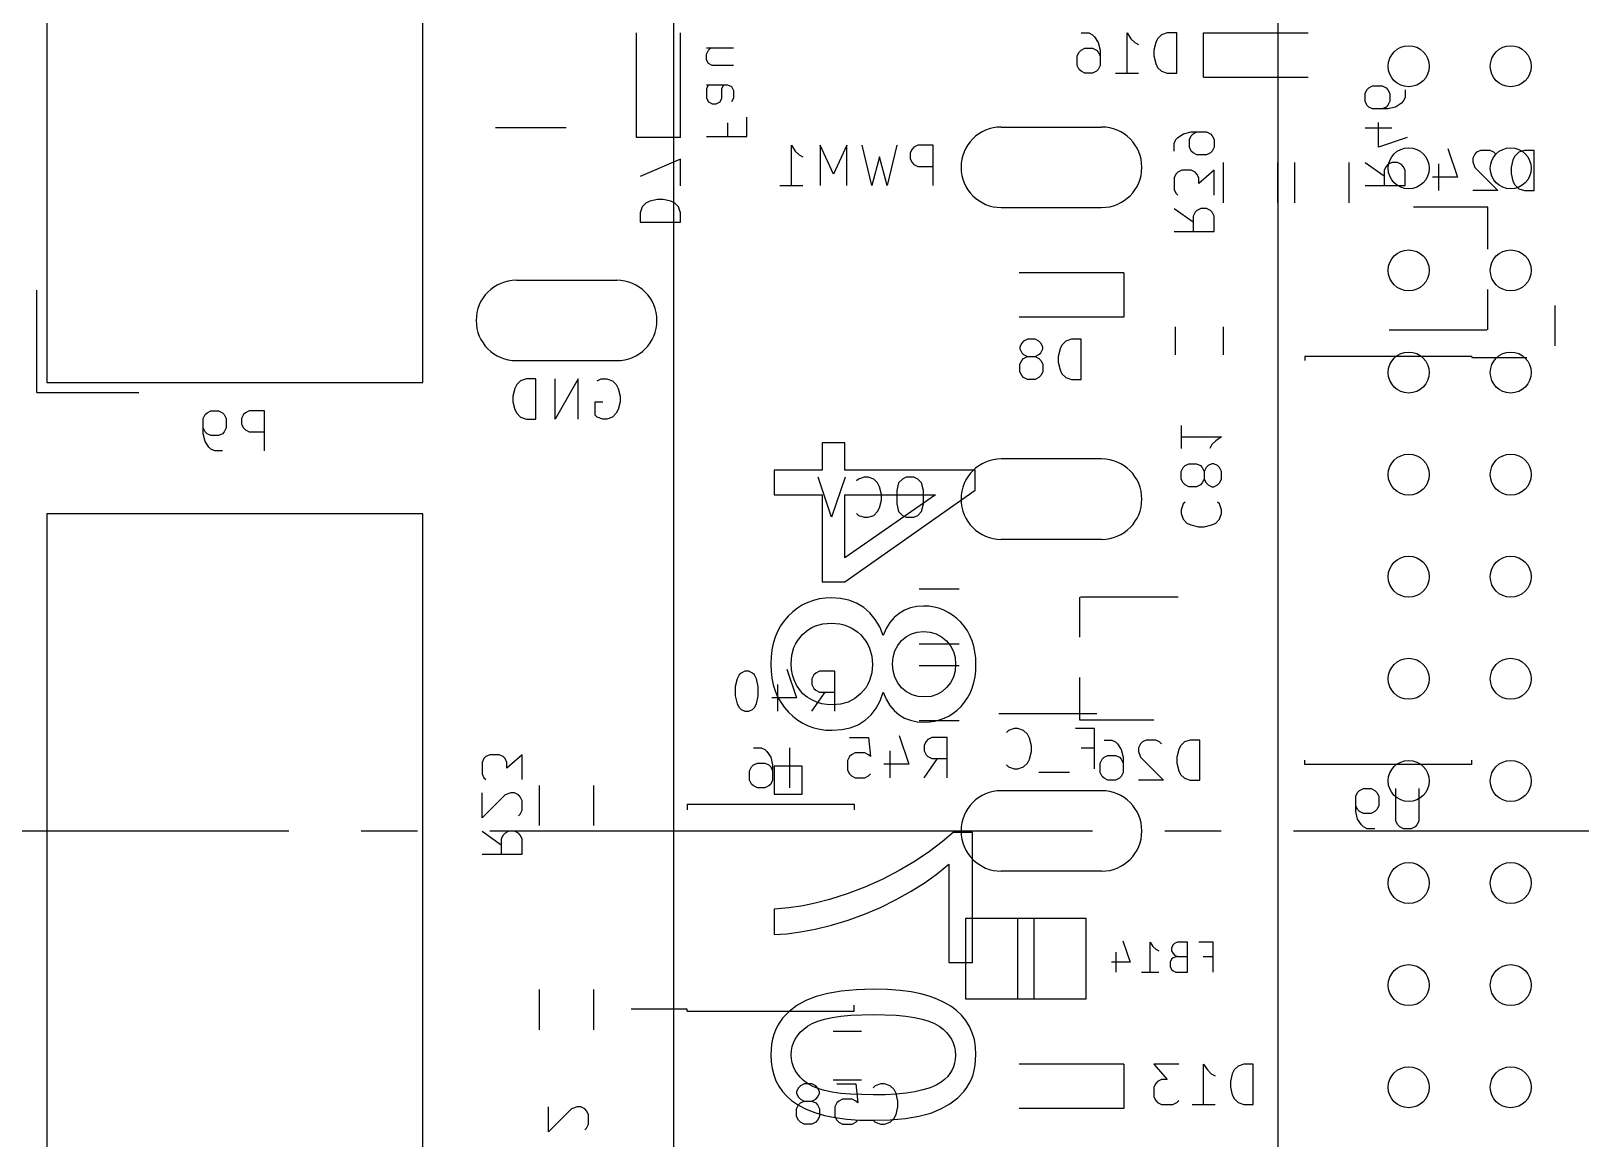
# Model space of a CAD drawing. Extents: x -21 to 324, y -93 to 158.
# Drawn here: x 104.58 to 143.15, y -7.56 to 20 of the extents above; entities that cross this region are included whole.
import ezdxf

# ---------------------------------------------------------------- set-up
doc = ezdxf.new("R2010")
doc.units = 0
doc.header["$LTSCALE"] = 10
doc.linetypes.add('TSCENTER', pattern=[2, 1.5, -0.18, 0.14, -0.18])
doc.layers.add('BLACK', color=7, linetype='CONTINUOUS')
doc.layers.add('Layer_1', color=7, linetype='CONTINUOUS')

msp = doc.modelspace()

# ---------------------------------------------------------------- linework, layer by layer
at = {"layer": 'BLACK', "color": 7, "linetype": 'CONTINUOUS'}
for p, q in [((120.577, -54.511), (120.577, 53.33)), ((135.615, -52.51), (135.615, 53.33)), ((104.98, 39.74), (104.98, 11.26)), ((114.33, 11.26), (114.33, 39.74)), ((119.646, 17.355), (119.646, 19.955)), ((120.746, 17.355), (120.746, 19.955)), ((130.713, 19.952), (130.904, 19.952)), ((130.904, 19.952), (130.999, 19.904)), ((130.999, 19.904), (131.047, 19.856)), ((131.047, 19.856), (131.142, 19.714)), ((131.142, 19.714), (131.189, 19.523)), ((131.856, 18.952), (131.856, 19.952)), ((131.856, 19.952), (131.951, 19.809)), ((131.951, 19.809), (132.047, 19.714)), ((132.047, 19.714), (132.142, 19.666)), ((132.57, 19.714), (132.523, 19.523)), ((132.618, 19.809), (132.57, 19.714)), ((132.713, 19.904), (132.618, 19.809)), ((132.856, 19.952), (132.713, 19.904)), ((133.094, 19.952), (132.856, 19.952)), ((133.094, 18.952), (133.094, 19.952)), ((133.763, 19.954), (136.363, 19.954)), ((133.763, 18.854), (133.763, 19.954)), ((122.061, 19.571), (121.395, 19.571)), ((121.395, 19.428), (121.442, 19.523)), ((121.395, 19.285), (121.395, 19.428)), ((121.442, 19.19), (121.395, 19.285)), ((121.442, 19.523), (121.49, 19.571)), ((130.618, 19.38), (130.666, 19.475)), ((130.618, 19.142), (130.618, 19.38)), ((130.666, 19.475), (130.713, 19.523)), ((130.713, 19.523), (130.809, 19.571)), ((130.809, 19.571), (130.999, 19.571)), ((130.999, 19.571), (131.094, 19.523)), ((131.094, 19.523), (131.142, 19.475)), ((131.142, 19.475), (131.189, 19.38)), ((131.189, 19.523), (131.189, 19.142)), ((132.523, 19.523), (132.523, 19.38)), ((132.523, 19.38), (132.57, 19.19)), ((121.537, 19.142), (121.442, 19.19)), ((122.061, 19.142), (121.537, 19.142)), ((130.666, 19.047), (130.618, 19.142)), ((130.713, 18.999), (130.666, 19.047)), ((130.809, 18.952), (130.713, 18.999)), ((130.999, 18.952), (130.809, 18.952)), ((131.094, 18.999), (130.999, 18.952)), ((131.142, 19.047), (131.094, 18.999)), ((131.189, 19.142), (131.142, 19.047)), ((131.57, 18.952), (132.142, 18.952)), ((132.57, 19.19), (132.618, 19.095)), ((132.618, 19.095), (132.713, 18.999)), ((132.713, 18.999), (132.856, 18.952)), ((132.856, 18.952), (133.094, 18.952)), ((121.395, 18.666), (121.918, 18.666)), ((121.442, 18.666), (121.395, 18.571)), ((121.395, 18.571), (121.395, 18.333)), ((121.776, 18.571), (121.823, 18.666)), ((121.776, 18.333), (121.776, 18.571)), ((121.918, 18.666), (122.014, 18.618)), ((122.014, 18.618), (122.061, 18.523)), ((122.061, 18.523), (122.061, 18.333)), ((133.763, 18.854), (136.363, 18.854)), ((137.778, 18.443), (137.825, 18.539)), ((137.825, 18.539), (137.873, 18.586)), ((137.873, 18.586), (137.968, 18.634)), ((137.968, 18.634), (138.206, 18.634)), ((138.206, 18.634), (138.301, 18.586)), ((138.301, 18.586), (138.349, 18.539)), ((138.349, 18.539), (138.397, 18.443)), ((138.778, 18.539), (138.778, 18.348)), ((121.395, 18.333), (121.442, 18.237)), ((121.442, 18.237), (121.537, 18.19)), ((121.537, 18.19), (121.633, 18.19)), ((121.633, 18.19), (121.728, 18.237)), ((121.728, 18.237), (121.776, 18.333)), ((122.061, 18.333), (122.014, 18.237)), ((137.778, 18.253), (137.778, 18.443)), ((137.825, 18.158), (137.778, 18.253)), ((137.873, 18.11), (137.825, 18.158)), ((138.349, 18.158), (138.301, 18.11)), ((138.397, 18.253), (138.349, 18.158)), ((138.397, 18.443), (138.397, 18.253)), ((138.682, 18.205), (138.539, 18.11)), ((138.73, 18.253), (138.682, 18.205)), ((138.778, 18.348), (138.73, 18.253)), ((122.395, 17.38), (122.395, 17.856)), ((137.968, 18.063), (137.873, 18.11)), ((138.349, 18.063), (137.968, 18.063)), ((138.301, 18.11), (138.206, 18.063)), ((138.539, 18.11), (138.349, 18.063)), ((117.901, 17.59), (116.141, 17.59)), ((121.395, 17.38), (122.395, 17.38)), ((121.918, 17.714), (121.918, 17.38)), ((128.725, 17.61), (131.225, 17.61)), ((133.121, 17.348), (133.264, 17.443)), ((133.264, 17.443), (133.454, 17.491)), ((133.407, 17.3), (133.454, 17.396)), ((133.454, 17.491), (133.835, 17.491)), ((133.454, 17.396), (133.502, 17.443)), ((133.502, 17.443), (133.597, 17.491)), ((133.835, 17.491), (133.93, 17.443)), ((133.93, 17.443), (133.978, 17.396)), ((133.978, 17.396), (134.026, 17.3)), ((138.444, 17.586), (137.778, 17.586)), ((138.111, 17.11), (138.111, 17.729)), ((120.746, 17.355), (119.646, 17.355)), ((123.506, 16.158), (123.506, 17.158)), ((123.506, 17.158), (123.601, 17.015)), ((123.601, 17.015), (123.697, 16.92)), ((124.554, 16.443), (124.22, 17.158)), ((124.22, 17.158), (124.22, 16.158)), ((124.887, 17.158), (124.554, 16.443)), ((124.887, 16.158), (124.887, 17.158)), ((125.506, 16.158), (125.268, 17.158)), ((126.125, 17.158), (125.887, 16.158)), ((126.506, 17.062), (126.458, 16.967)), ((126.554, 17.11), (126.506, 17.062)), ((126.649, 17.158), (126.554, 17.11)), ((127.03, 17.158), (126.649, 17.158)), ((127.03, 16.158), (127.03, 17.158)), ((133.026, 17.205), (133.073, 17.3)), ((133.026, 17.015), (133.026, 17.205)), ((133.073, 17.3), (133.121, 17.348)), ((133.407, 17.11), (133.407, 17.3)), ((133.454, 17.015), (133.407, 17.11)), ((133.502, 16.967), (133.454, 17.015)), ((133.978, 17.015), (133.93, 16.967)), ((134.026, 17.11), (133.978, 17.015)), ((134.026, 17.3), (134.026, 17.11)), ((138.825, 17.348), (138.111, 17.11)), ((139.841, 17.078), (140.079, 16.364)), ((140.556, 16.983), (140.508, 16.935)), ((140.651, 17.031), (140.556, 16.983)), ((140.889, 17.031), (140.651, 17.031)), ((140.984, 16.983), (140.889, 17.031)), ((141.032, 16.935), (140.984, 16.983)), ((141.603, 16.983), (141.508, 16.888)), ((141.746, 17.031), (141.603, 16.983)), ((141.984, 17.031), (141.746, 17.031)), ((141.984, 16.031), (141.984, 17.031)), ((120.744, 16.813), (119.744, 16.385)), ((120.744, 16.147), (120.744, 16.813)), ((123.697, 16.92), (123.792, 16.872)), ((125.697, 16.872), (125.506, 16.158)), ((125.887, 16.158), (125.697, 16.872)), ((126.458, 16.967), (126.458, 16.824)), ((126.458, 16.824), (126.506, 16.729)), ((126.506, 16.729), (126.554, 16.681)), ((126.554, 16.681), (126.649, 16.634)), ((126.649, 16.634), (127.03, 16.634)), ((133.597, 16.92), (133.502, 16.967)), ((133.835, 16.92), (133.597, 16.92)), ((133.93, 16.967), (133.835, 16.92)), ((134.248, 16.729), (134.248, 15.729)), ((135.608, 15.729), (135.608, 16.729)), ((136.026, 16.729), (136.026, 15.729)), ((137.386, 15.729), (137.386, 16.729)), ((137.778, 16.729), (138.254, 16.396)), ((138.301, 16.634), (138.254, 16.539)), ((138.349, 16.682), (138.301, 16.634)), ((138.444, 16.729), (138.349, 16.682)), ((138.587, 16.729), (138.444, 16.729)), ((138.682, 16.682), (138.587, 16.729)), ((138.73, 16.634), (138.682, 16.682)), ((138.778, 16.539), (138.73, 16.634)), ((139.603, 16.697), (139.603, 16.031)), ((140.508, 16.935), (140.46, 16.84)), ((140.46, 16.84), (140.46, 16.745)), ((140.46, 16.745), (140.508, 16.602)), ((140.508, 16.602), (141.079, 16.031)), ((141.46, 16.793), (141.413, 16.602)), ((141.413, 16.602), (141.413, 16.459)), ((141.508, 16.888), (141.46, 16.793)), ((133.073, 16.443), (133.026, 16.348)), ((133.026, 16.348), (133.026, 16.062)), ((133.121, 16.491), (133.073, 16.443)), ((133.216, 16.539), (133.121, 16.491)), ((133.454, 16.539), (133.216, 16.539)), ((133.549, 16.491), (133.454, 16.539)), ((133.597, 16.443), (133.549, 16.491)), ((133.645, 16.348), (133.597, 16.443)), ((134.026, 16.539), (133.645, 16.205)), ((133.645, 16.205), (133.645, 16.348)), ((134.026, 15.92), (134.026, 16.539)), ((138.254, 16.539), (138.254, 16.158)), ((138.778, 16.158), (138.778, 16.539)), ((140.079, 16.364), (139.46, 16.364)), ((141.413, 16.459), (141.46, 16.269)), ((141.46, 16.269), (141.508, 16.174)), ((123.22, 16.158), (123.792, 16.158)), ((133.026, 16.062), (133.073, 15.967)), ((133.073, 15.967), (133.121, 15.92)), ((137.778, 16.158), (138.778, 16.158)), ((141.079, 16.031), (140.46, 16.031)), ((141.508, 16.174), (141.603, 16.078)), ((141.603, 16.078), (141.746, 16.031)), ((141.746, 16.031), (141.984, 16.031)), ((119.791, 15.623), (119.744, 15.48)), ((119.744, 15.48), (119.744, 15.242)), ((119.886, 15.718), (119.791, 15.623)), ((119.982, 15.766), (119.886, 15.718)), ((120.172, 15.813), (119.982, 15.766)), ((120.315, 15.813), (120.172, 15.813)), ((120.505, 15.766), (120.315, 15.813)), ((120.601, 15.718), (120.505, 15.766)), ((120.696, 15.623), (120.601, 15.718)), ((120.744, 15.48), (120.696, 15.623)), ((120.744, 15.242), (120.744, 15.48)), ((128.725, 15.61), (131.225, 15.61)), ((133.026, 15.586), (133.502, 15.253)), ((133.549, 15.491), (133.502, 15.396)), ((133.597, 15.539), (133.549, 15.491)), ((133.692, 15.586), (133.597, 15.539)), ((133.835, 15.586), (133.692, 15.586)), ((133.93, 15.539), (133.835, 15.586)), ((133.978, 15.491), (133.93, 15.539)), ((134.026, 15.396), (133.978, 15.491)), ((140.831, 15.62), (138.981, 15.62)), ((140.831, 14.57), (140.831, 15.62)), ((119.744, 15.242), (120.744, 15.242)), ((133.502, 15.396), (133.502, 15.015)), ((134.026, 15.015), (134.026, 15.396)), ((133.026, 15.015), (134.026, 15.015)), ((131.775, 13.985), (129.175, 13.985)), ((131.775, 13.985), (131.775, 12.885)), ((104.73, 11.01), (104.73, 13.55)), ((116.66, 13.8), (119.16, 13.8)), ((140.831, 12.57), (140.831, 13.57)), ((142.503, 13.173), (142.503, 12.173)), ((131.775, 12.885), (129.175, 12.885)), ((133.058, 12.642), (133.058, 11.942)), ((134.258, 11.942), (134.258, 12.642)), ((140.811, 12.56), (138.381, 12.56)), ((129.237, 12.236), (129.189, 12.141)), ((129.189, 12.141), (129.189, 12.094)), ((129.189, 12.094), (129.237, 11.998)), ((129.284, 12.284), (129.237, 12.236)), ((129.237, 11.998), (129.284, 11.951)), ((129.38, 12.332), (129.284, 12.284)), ((129.57, 12.332), (129.38, 12.332)), ((129.665, 12.284), (129.57, 12.332)), ((129.713, 12.236), (129.665, 12.284)), ((129.665, 11.951), (129.713, 11.998)), ((129.761, 12.141), (129.713, 12.236)), ((129.713, 11.998), (129.761, 12.094)), ((129.761, 12.094), (129.761, 12.141)), ((130.189, 12.094), (130.142, 11.903)), ((130.237, 12.189), (130.189, 12.094)), ((130.332, 12.284), (130.237, 12.189)), ((130.475, 12.332), (130.332, 12.284)), ((130.713, 12.332), (130.475, 12.332)), ((130.713, 11.332), (130.713, 12.332)), ((116.66, 11.8), (119.16, 11.8)), ((129.189, 11.713), (129.237, 11.808)), ((129.189, 11.522), (129.189, 11.713)), ((129.237, 11.808), (129.284, 11.855)), ((129.284, 11.951), (129.38, 11.903)), ((129.284, 11.855), (129.38, 11.903)), ((129.38, 11.903), (129.57, 11.903)), ((129.57, 11.903), (129.665, 11.951)), ((129.57, 11.903), (129.665, 11.855)), ((129.665, 11.855), (129.713, 11.808)), ((129.713, 11.808), (129.761, 11.713)), ((129.761, 11.713), (129.761, 11.522)), ((130.142, 11.903), (130.142, 11.76)), ((130.142, 11.76), (130.189, 11.57)), ((136.282, 11.906), (136.282, 11.801)), ((140.432, 11.906), (136.282, 11.906)), ((140.432, 11.906), (140.432, 11.881)), ((140.432, 11.881), (141.807, 11.881)), ((104.98, 11.26), (114.33, 11.26)), ((116.672, 11.205), (116.624, 11.11)), ((116.767, 11.3), (116.672, 11.205)), ((116.91, 11.348), (116.767, 11.3)), ((117.148, 11.348), (116.91, 11.348)), ((117.148, 10.348), (117.148, 11.348)), ((118.196, 11.348), (117.624, 10.348)), ((117.624, 10.348), (117.624, 11.348)), ((118.196, 10.348), (118.196, 11.348)), ((118.672, 11.3), (118.767, 11.348)), ((118.767, 11.348), (118.91, 11.348)), ((118.91, 11.348), (119.053, 11.3)), ((119.053, 11.3), (119.148, 11.205)), ((119.148, 11.205), (119.196, 11.11)), ((129.237, 11.427), (129.189, 11.522)), ((129.284, 11.379), (129.237, 11.427)), ((129.38, 11.332), (129.284, 11.379)), ((129.57, 11.332), (129.38, 11.332)), ((129.665, 11.379), (129.57, 11.332)), ((129.713, 11.427), (129.665, 11.379)), ((129.761, 11.522), (129.713, 11.427)), ((130.189, 11.57), (130.237, 11.475)), ((130.237, 11.475), (130.332, 11.379)), ((130.332, 11.379), (130.475, 11.332)), ((130.475, 11.332), (130.713, 11.332)), ((104.73, 11.01), (107.27, 11.01)), ((116.624, 11.11), (116.577, 10.919)), ((116.577, 10.919), (116.577, 10.776)), ((119.196, 11.11), (119.243, 10.919)), ((119.243, 10.919), (119.243, 10.776)), ((108.869, 10.363), (108.917, 10.458)), ((108.917, 10.458), (108.964, 10.506)), ((108.964, 10.506), (109.06, 10.554)), ((109.06, 10.554), (109.25, 10.554)), ((109.25, 10.554), (109.345, 10.506)), ((109.345, 10.506), (109.393, 10.458)), ((109.393, 10.458), (109.441, 10.363)), ((109.869, 10.458), (109.822, 10.363)), ((109.917, 10.506), (109.869, 10.458)), ((110.012, 10.554), (109.917, 10.506)), ((110.393, 10.554), (110.012, 10.554)), ((110.393, 9.554), (110.393, 10.554)), ((116.577, 10.776), (116.624, 10.586)), ((116.624, 10.586), (116.672, 10.491)), ((116.672, 10.491), (116.767, 10.395)), ((118.624, 10.443), (118.624, 10.776)), ((118.624, 10.776), (118.815, 10.776)), ((118.672, 10.395), (118.624, 10.443)), ((119.148, 10.491), (119.053, 10.395)), ((119.196, 10.586), (119.148, 10.491)), ((119.243, 10.776), (119.196, 10.586)), ((108.869, 9.982), (108.869, 10.363)), ((108.917, 10.03), (108.869, 10.125)), ((108.964, 9.982), (108.917, 10.03)), ((109.393, 10.03), (109.345, 9.982)), ((109.441, 10.125), (109.393, 10.03)), ((109.441, 10.363), (109.441, 10.125)), ((109.822, 10.363), (109.822, 10.22)), ((109.822, 10.22), (109.869, 10.125)), ((109.869, 10.125), (109.917, 10.077)), ((109.917, 10.077), (110.012, 10.03)), ((110.012, 10.03), (110.393, 10.03)), ((116.767, 10.395), (116.91, 10.348)), ((116.91, 10.348), (117.148, 10.348)), ((118.815, 10.348), (118.672, 10.395)), ((118.91, 10.348), (118.815, 10.348)), ((119.053, 10.395), (118.91, 10.348)), ((133.206, 10.188), (133.206, 9.617)), ((108.917, 9.792), (108.869, 9.982)), ((109.012, 9.649), (108.917, 9.792)), ((109.06, 9.935), (108.964, 9.982)), ((109.06, 9.601), (109.012, 9.649)), ((109.25, 9.935), (109.06, 9.935)), ((109.345, 9.982), (109.25, 9.935)), ((124.274, 9.754), (124.274, 9.079)), ((124.836, 9.754), (124.274, 9.754)), ((124.836, 9.079), (124.836, 9.754)), ((133.206, 9.903), (134.206, 9.903)), ((133.967, 9.712), (133.92, 9.617)), ((134.063, 9.808), (133.967, 9.712)), ((134.206, 9.903), (134.063, 9.808)), ((109.155, 9.554), (109.06, 9.601)), ((109.345, 9.554), (109.155, 9.554)), ((131.225, 9.355), (128.725, 9.355)), ((123.077, 9.079), (123.077, 8.465)), ((124.274, 9.079), (123.077, 9.079)), ((124.506, 7.903), (124.173, 8.903)), ((124.839, 8.903), (124.506, 7.903)), ((128.077, 9.079), (124.836, 9.079)), ((125.316, 8.903), (125.173, 8.855)), ((125.411, 8.903), (125.316, 8.903)), ((125.554, 8.855), (125.411, 8.903)), ((126.363, 8.903), (126.268, 8.855)), ((126.554, 8.903), (126.363, 8.903)), ((126.649, 8.855), (126.554, 8.903)), ((128.077, 8.577), (128.077, 9.079)), ((133.206, 9.046), (133.253, 9.141)), ((133.206, 8.855), (133.206, 9.046)), ((133.253, 9.141), (133.301, 9.188)), ((133.301, 9.188), (133.396, 9.236)), ((133.396, 9.236), (133.587, 9.236)), ((133.587, 9.236), (133.682, 9.188)), ((133.682, 9.188), (133.729, 9.141)), ((133.729, 9.141), (133.777, 9.046)), ((133.825, 9.141), (133.777, 9.046)), ((133.777, 9.046), (133.777, 8.855)), ((133.872, 9.188), (133.825, 9.141)), ((133.967, 9.236), (133.872, 9.188)), ((134.015, 9.236), (133.967, 9.236)), ((134.11, 9.188), (134.015, 9.236)), ((134.158, 9.141), (134.11, 9.188)), ((134.206, 9.046), (134.158, 9.141)), ((134.206, 8.855), (134.206, 9.046)), ((124.836, 6.296), (128.077, 8.577)), ((125.173, 8.855), (125.125, 8.807)), ((125.649, 8.76), (125.554, 8.855)), ((125.697, 8.665), (125.649, 8.76)), ((125.744, 8.474), (125.697, 8.665)), ((126.173, 8.76), (126.125, 8.569)), ((126.125, 8.569), (126.125, 8.236)), ((126.268, 8.855), (126.173, 8.76)), ((126.744, 8.76), (126.649, 8.855)), ((126.792, 8.569), (126.744, 8.76)), ((126.792, 8.236), (126.792, 8.569)), ((133.253, 8.76), (133.206, 8.855)), ((133.301, 8.712), (133.253, 8.76)), ((133.396, 8.665), (133.301, 8.712)), ((133.587, 8.665), (133.396, 8.665)), ((133.682, 8.712), (133.587, 8.665)), ((133.729, 8.76), (133.682, 8.712)), ((133.777, 8.855), (133.729, 8.76)), ((133.777, 8.855), (133.825, 8.76)), ((133.825, 8.76), (133.872, 8.712)), ((133.872, 8.712), (133.967, 8.665)), ((133.967, 8.665), (134.015, 8.665)), ((134.015, 8.665), (134.11, 8.712)), ((134.11, 8.712), (134.158, 8.76)), ((134.158, 8.76), (134.206, 8.855)), ((123.077, 8.465), (124.274, 8.465)), ((124.274, 8.465), (124.274, 6.296)), ((124.836, 6.899), (124.836, 8.465)), ((127.091, 8.465), (124.836, 6.899)), ((124.836, 8.465), (127.091, 8.465)), ((125.649, 8.046), (125.697, 8.141)), ((125.697, 8.141), (125.744, 8.331)), ((125.744, 8.331), (125.744, 8.474)), ((126.125, 8.236), (126.173, 8.046)), ((126.744, 8.046), (126.792, 8.236)), ((133.253, 8.236), (133.206, 8.093)), ((133.301, 8.284), (133.253, 8.236)), ((134.158, 8.236), (134.11, 8.284)), ((134.206, 8.093), (134.158, 8.236)), ((104.98, 7.99), (104.98, -20.49)), ((114.33, 7.99), (104.98, 7.99)), ((114.33, -20.49), (114.33, 7.99)), ((125.125, 7.998), (125.173, 7.95)), ((125.173, 7.95), (125.316, 7.903)), ((125.316, 7.903), (125.411, 7.903)), ((125.411, 7.903), (125.554, 7.95)), ((125.554, 7.95), (125.649, 8.046)), ((126.173, 8.046), (126.268, 7.95)), ((126.268, 7.95), (126.363, 7.903)), ((126.363, 7.903), (126.554, 7.903)), ((126.554, 7.903), (126.649, 7.95)), ((126.649, 7.95), (126.744, 8.046)), ((133.206, 8.093), (133.206, 7.998)), ((133.206, 7.998), (133.253, 7.855)), ((133.253, 7.855), (133.348, 7.76)), ((133.348, 7.76), (133.444, 7.712)), ((133.967, 7.712), (134.063, 7.76)), ((134.063, 7.76), (134.158, 7.855)), ((134.158, 7.855), (134.206, 7.998)), ((134.206, 7.998), (134.206, 8.093)), ((131.225, 7.355), (128.725, 7.355)), ((133.444, 7.712), (133.634, 7.665)), ((133.634, 7.665), (133.777, 7.665)), ((133.777, 7.665), (133.967, 7.712)), ((124.274, 6.296), (124.836, 6.296)), ((123.916, 5.787), (123.784, 5.723)), ((124.054, 5.836), (123.916, 5.787)), ((124.198, 5.872), (124.054, 5.836)), ((124.349, 5.893), (124.198, 5.872)), ((124.506, 5.9), (124.349, 5.893)), ((124.729, 5.885), (124.506, 5.9)), ((124.937, 5.84), (124.729, 5.885)), ((125.128, 5.765), (124.937, 5.84)), ((127.681, 6.114), (126.681, 6.114)), ((130.676, 5.918), (130.676, 4.918)), ((130.696, 5.928), (133.126, 5.928)), ((123.428, 5.446), (123.326, 5.328)), ((123.54, 5.553), (123.428, 5.446)), ((123.659, 5.645), (123.54, 5.553)), ((123.784, 5.723), (123.659, 5.645)), ((125.304, 5.659), (125.128, 5.765)), ((125.459, 5.526), (125.304, 5.659)), ((125.592, 5.364), (125.459, 5.526)), ((126.064, 5.41), (125.957, 5.283)), ((126.185, 5.513), (126.064, 5.41)), ((126.32, 5.593), (126.185, 5.513)), ((126.465, 5.65), (126.32, 5.593)), ((126.622, 5.684), (126.465, 5.65)), ((126.791, 5.695), (126.622, 5.684)), ((126.925, 5.689), (126.791, 5.695)), ((127.053, 5.67), (126.925, 5.689)), ((127.177, 5.639), (127.053, 5.67)), ((127.295, 5.596), (127.177, 5.639)), ((127.408, 5.539), (127.295, 5.596)), ((127.516, 5.471), (127.408, 5.539)), ((127.619, 5.39), (127.516, 5.471)), ((123.162, 5.066), (123.1, 4.921)), ((123.237, 5.202), (123.162, 5.066)), ((123.326, 5.328), (123.237, 5.202)), ((123.779, 4.986), (123.93, 5.111)), ((123.93, 5.111), (124.013, 5.16)), ((124.013, 5.16), (124.101, 5.201)), ((124.101, 5.201), (124.29, 5.254)), ((124.29, 5.254), (124.499, 5.272)), ((124.499, 5.272), (124.711, 5.254)), ((124.711, 5.254), (124.81, 5.231)), ((124.81, 5.231), (124.904, 5.199)), ((124.904, 5.199), (124.993, 5.157)), ((124.993, 5.157), (125.078, 5.106)), ((125.078, 5.106), (125.157, 5.046)), ((125.157, 5.046), (125.232, 4.977)), ((125.701, 5.175), (125.592, 5.364)), ((125.788, 4.959), (125.701, 5.175)), ((125.865, 5.133), (125.788, 4.959)), ((125.957, 5.283), (125.865, 5.133)), ((126.495, 5.008), (126.638, 5.05)), ((126.638, 5.05), (126.794, 5.064)), ((126.794, 5.064), (126.956, 5.05)), ((126.956, 5.05), (127.105, 5.006)), ((127.717, 5.296), (127.619, 5.39)), ((127.806, 5.192), (127.717, 5.296)), ((127.883, 5.081), (127.806, 5.192)), ((127.948, 4.961), (127.883, 5.081)), ((123.053, 4.767), (123.019, 4.605)), ((123.1, 4.921), (123.053, 4.767)), ((123.514, 4.47), (123.567, 4.661)), ((123.567, 4.661), (123.607, 4.749)), ((123.607, 4.749), (123.655, 4.833)), ((123.655, 4.833), (123.779, 4.986)), ((125.232, 4.977), (125.359, 4.821)), ((125.359, 4.821), (125.409, 4.735)), ((125.409, 4.735), (125.45, 4.645)), ((125.45, 4.645), (125.504, 4.451)), ((126.079, 4.579), (126.149, 4.716)), ((126.149, 4.716), (126.247, 4.838)), ((126.247, 4.838), (126.365, 4.937)), ((126.365, 4.937), (126.495, 5.008)), ((126.681, 4.754), (127.681, 4.754)), ((127.105, 5.006), (127.24, 4.933)), ((127.24, 4.933), (127.362, 4.831)), ((127.362, 4.831), (127.463, 4.707)), ((127.463, 4.707), (127.535, 4.569)), ((128.002, 4.833), (127.948, 4.961)), ((128.044, 4.698), (128.002, 4.833)), ((128.073, 4.554), (128.044, 4.698)), ((122.998, 4.433), (122.991, 4.253)), ((122.991, 4.253), (122.998, 4.072)), ((123.019, 4.605), (122.998, 4.433)), ((123.496, 4.259), (123.514, 4.47)), ((123.504, 4.12), (123.496, 4.259)), ((125.504, 4.451), (125.522, 4.239)), ((126.023, 4.256), (126.037, 4.425)), ((126.037, 4.082), (126.023, 4.256)), ((126.037, 4.425), (126.079, 4.579)), ((127.535, 4.569), (127.578, 4.416)), ((127.578, 4.416), (127.592, 4.249)), ((127.592, 4.249), (127.578, 4.081)), ((128.091, 4.402), (128.073, 4.554)), ((128.097, 4.242), (128.091, 4.402)), ((122.157, 3.886), (122.109, 3.696)), ((122.204, 3.981), (122.157, 3.886)), ((122.252, 4.029), (122.204, 3.981)), ((122.347, 4.077), (122.252, 4.029)), ((122.442, 4.077), (122.347, 4.077)), ((122.538, 4.029), (122.442, 4.077)), ((122.585, 3.981), (122.538, 4.029)), ((122.633, 3.886), (122.585, 3.981)), ((122.68, 3.696), (122.633, 3.886)), ((122.998, 4.072), (123.019, 3.9)), ((123.019, 3.9), (123.053, 3.738)), ((123.395, 4.124), (123.633, 3.41)), ((123.53, 3.986), (123.504, 4.12)), ((123.572, 3.856), (123.53, 3.986)), ((124.061, 3.981), (124.014, 3.886)), ((124.014, 3.886), (124.014, 3.743)), ((124.109, 4.029), (124.061, 3.981)), ((124.204, 4.077), (124.109, 4.029)), ((124.585, 4.077), (124.204, 4.077)), ((124.585, 3.077), (124.585, 4.077)), ((125.504, 4.032), (125.45, 3.843)), ((125.522, 4.239), (125.504, 4.032)), ((126.08, 3.925), (126.037, 4.082)), ((126.15, 3.785), (126.08, 3.925)), ((127.681, 4.209), (126.681, 4.209)), ((127.536, 3.928), (127.466, 3.789)), ((127.578, 4.081), (127.536, 3.928)), ((128.045, 3.79), (128.074, 3.933)), ((128.074, 3.933), (128.091, 4.084)), ((128.091, 4.084), (128.097, 4.242)), ((130.676, 3.918), (130.676, 2.868)), ((122.109, 3.696), (122.109, 3.458)), ((122.68, 3.458), (122.68, 3.696)), ((123.053, 3.738), (123.101, 3.584)), ((123.101, 3.584), (123.162, 3.439)), ((123.157, 3.743), (123.157, 3.077)), ((123.631, 3.731), (123.572, 3.856)), ((123.705, 3.616), (123.631, 3.731)), ((123.793, 3.515), (123.705, 3.616)), ((123.895, 3.431), (123.793, 3.515)), ((124.014, 3.743), (124.061, 3.648)), ((124.014, 3.077), (124.347, 3.553)), ((124.061, 3.648), (124.109, 3.6)), ((124.109, 3.6), (124.204, 3.553)), ((124.204, 3.553), (124.585, 3.553)), ((125.236, 3.521), (125.083, 3.396)), ((125.361, 3.673), (125.236, 3.521)), ((125.41, 3.755), (125.361, 3.673)), ((125.45, 3.843), (125.41, 3.755)), ((125.715, 3.341), (125.788, 3.557)), ((125.788, 3.557), (125.865, 3.378)), ((126.248, 3.663), (126.15, 3.785)), ((126.369, 3.563), (126.248, 3.663)), ((126.506, 3.491), (126.369, 3.563)), ((126.659, 3.448), (126.506, 3.491)), ((127.12, 3.492), (126.98, 3.449)), ((127.249, 3.564), (127.12, 3.492)), ((127.367, 3.666), (127.249, 3.564)), ((127.466, 3.789), (127.367, 3.666)), ((127.888, 3.411), (127.952, 3.529)), ((127.952, 3.529), (128.004, 3.656)), ((128.004, 3.656), (128.045, 3.79)), ((122.109, 3.458), (122.157, 3.267)), ((122.157, 3.267), (122.204, 3.172)), ((122.204, 3.172), (122.252, 3.124)), ((122.252, 3.124), (122.347, 3.077)), ((122.442, 3.077), (122.538, 3.124)), ((122.538, 3.124), (122.585, 3.172)), ((122.585, 3.172), (122.633, 3.267)), ((122.633, 3.267), (122.68, 3.458)), ((123.633, 3.41), (123.014, 3.41)), ((123.162, 3.439), (123.238, 3.304)), ((123.238, 3.304), (123.327, 3.177)), ((123.327, 3.177), (123.43, 3.059)), ((124.011, 3.361), (123.895, 3.431)), ((124.135, 3.306), (124.011, 3.361)), ((124.261, 3.267), (124.135, 3.306)), ((124.389, 3.244), (124.261, 3.267)), ((124.519, 3.236), (124.389, 3.244)), ((124.725, 3.254), (124.519, 3.236)), ((124.913, 3.307), (124.725, 3.254)), ((125.083, 3.396), (124.913, 3.307)), ((125.491, 2.989), (125.616, 3.152)), ((125.616, 3.152), (125.715, 3.341)), ((125.865, 3.378), (125.958, 3.224)), ((125.958, 3.224), (126.065, 3.095)), ((126.065, 3.095), (126.187, 2.991)), ((126.828, 3.434), (126.659, 3.448)), ((126.98, 3.449), (126.828, 3.434)), ((127.529, 3.027), (127.63, 3.107)), ((127.63, 3.107), (127.725, 3.199)), ((127.725, 3.199), (127.812, 3.301)), ((127.812, 3.301), (127.888, 3.411)), ((122.347, 3.077), (122.442, 3.077)), ((123.43, 3.059), (123.543, 2.953)), ((123.543, 2.953), (123.662, 2.86)), ((123.662, 2.86), (123.789, 2.782)), ((123.789, 2.782), (123.922, 2.719)), ((123.922, 2.719), (124.062, 2.669)), ((124.971, 2.667), (125.165, 2.744)), ((125.165, 2.744), (125.34, 2.853)), ((125.34, 2.853), (125.491, 2.989)), ((126.187, 2.991), (126.323, 2.91)), ((126.323, 2.91), (126.472, 2.853)), ((126.472, 2.853), (126.633, 2.818)), ((126.633, 2.818), (126.808, 2.806)), ((126.681, 2.849), (127.681, 2.849)), ((126.808, 2.806), (126.942, 2.813)), ((126.942, 2.813), (127.07, 2.831)), ((127.07, 2.831), (127.193, 2.862)), ((127.193, 2.862), (127.31, 2.905)), ((127.31, 2.905), (127.422, 2.96)), ((127.422, 2.96), (127.529, 3.027)), ((129.665, 3.015), (128.665, 3.015)), ((130.427, 3.015), (129.665, 3.015)), ((131.108, 3.015), (130.427, 3.015)), ((130.676, 2.868), (132.526, 2.868)), ((124.062, 2.669), (124.209, 2.634)), ((124.209, 2.634), (124.362, 2.612)), ((124.362, 2.612), (124.523, 2.605)), ((124.523, 2.605), (124.757, 2.621)), ((124.757, 2.621), (124.971, 2.667)), ((124.951, 2.426), (125.427, 2.426)), ((125.427, 2.426), (125.474, 1.949)), ((126.189, 2.473), (126.427, 1.759)), ((126.855, 2.33), (126.808, 2.235)), ((126.903, 2.378), (126.855, 2.33)), ((126.998, 2.426), (126.903, 2.378)), ((127.379, 2.426), (126.998, 2.426)), ((127.379, 1.426), (127.379, 2.426)), ((128.904, 2.6), (128.856, 2.552)), ((129.046, 2.648), (128.904, 2.6)), ((129.142, 2.648), (129.046, 2.648)), ((129.284, 2.6), (129.142, 2.648)), ((129.38, 2.505), (129.284, 2.6)), ((129.427, 2.41), (129.38, 2.505)), ((129.475, 2.219), (129.427, 2.41)), ((131.046, 2.648), (130.57, 2.648)), ((131.046, 1.648), (131.046, 2.648)), ((131.285, 2.362), (131.475, 2.362)), ((131.475, 2.362), (131.57, 2.315)), ((131.57, 2.315), (131.618, 2.267)), ((132.237, 2.315), (132.19, 2.267)), ((132.332, 2.362), (132.237, 2.315)), ((132.57, 2.362), (132.332, 2.362)), ((132.666, 2.315), (132.57, 2.362)), ((132.713, 2.267), (132.666, 2.315)), ((133.285, 2.315), (133.19, 2.219)), ((133.428, 2.362), (133.285, 2.315)), ((133.666, 2.362), (133.428, 2.362)), ((133.666, 1.362), (133.666, 2.362)), ((115.902, 1.949), (115.854, 1.902)), ((115.997, 1.997), (115.902, 1.949)), ((116.235, 1.997), (115.997, 1.997)), ((116.33, 1.949), (116.235, 1.997)), ((116.378, 1.902), (116.33, 1.949)), ((116.807, 1.997), (116.426, 1.664)), ((116.807, 1.378), (116.807, 1.997)), ((122.561, 2.172), (122.752, 2.172)), ((122.752, 2.172), (122.847, 2.124)), ((122.847, 2.124), (122.895, 2.076)), ((122.895, 2.076), (122.99, 1.934)), ((122.99, 1.934), (123.038, 1.743)), ((123.466, 1.172), (123.466, 2.172)), ((124.951, 1.949), (124.903, 1.854)), ((124.998, 1.997), (124.951, 1.949)), ((125.094, 2.045), (124.998, 1.997)), ((125.332, 2.045), (125.094, 2.045)), ((125.427, 1.997), (125.332, 2.045)), ((125.474, 1.949), (125.427, 1.997)), ((125.951, 2.092), (125.951, 1.426)), ((126.808, 2.235), (126.808, 2.092)), ((126.808, 2.092), (126.855, 1.997)), ((126.855, 1.997), (126.903, 1.949)), ((126.903, 1.949), (126.998, 1.902)), ((129.427, 1.886), (129.475, 2.076)), ((129.475, 2.076), (129.475, 2.219)), ((130.713, 2.171), (131.046, 2.171)), ((131.237, 1.886), (131.285, 1.934)), ((131.285, 1.934), (131.38, 1.981)), ((131.38, 1.981), (131.57, 1.981)), ((131.57, 1.981), (131.666, 1.934)), ((131.618, 2.267), (131.713, 2.124)), ((131.666, 1.934), (131.713, 1.886)), ((131.713, 2.124), (131.761, 1.934)), ((131.761, 1.934), (131.761, 1.553)), ((132.19, 2.267), (132.142, 2.172)), ((132.142, 2.172), (132.142, 2.076)), ((132.142, 2.076), (132.19, 1.934)), ((132.19, 1.934), (132.761, 1.362)), ((133.142, 2.124), (133.094, 1.934)), ((133.094, 1.934), (133.094, 1.791)), ((133.19, 2.219), (133.142, 2.124)), ((115.854, 1.902), (115.807, 1.806)), ((115.807, 1.806), (115.807, 1.521)), ((116.426, 1.806), (116.378, 1.902)), ((116.426, 1.664), (116.426, 1.806)), ((122.466, 1.6), (122.514, 1.695)), ((122.466, 1.362), (122.466, 1.6)), ((122.514, 1.695), (122.561, 1.743)), ((122.561, 1.743), (122.657, 1.791)), ((122.657, 1.791), (122.847, 1.791)), ((122.847, 1.791), (122.942, 1.743)), ((122.942, 1.743), (122.99, 1.695)), ((122.99, 1.695), (123.038, 1.6)), ((123.038, 1.743), (123.038, 1.362)), ((123.077, 1.715), (123.077, 1.016)), ((123.776, 1.715), (123.077, 1.715)), ((123.776, 1.016), (123.776, 1.715)), ((124.903, 1.854), (124.903, 1.616)), ((124.903, 1.616), (124.951, 1.521)), ((126.427, 1.759), (125.808, 1.759)), ((126.808, 1.426), (127.141, 1.902)), ((126.998, 1.902), (127.379, 1.902)), ((128.856, 1.743), (128.904, 1.695)), ((128.904, 1.695), (129.046, 1.648)), ((129.046, 1.648), (129.142, 1.648)), ((129.142, 1.648), (129.284, 1.695)), ((129.284, 1.695), (129.38, 1.791)), ((129.38, 1.791), (129.427, 1.886)), ((130.427, 1.552), (129.665, 1.552)), ((131.19, 1.791), (131.237, 1.886)), ((131.19, 1.553), (131.19, 1.791)), ((131.237, 1.457), (131.19, 1.553)), ((131.713, 1.886), (131.761, 1.791)), ((131.761, 1.553), (131.713, 1.457)), ((133.094, 1.791), (133.142, 1.6)), ((133.142, 1.6), (133.19, 1.505)), ((136.282, 1.756), (136.282, 1.861)), ((140.432, 1.756), (136.282, 1.756)), ((140.432, 1.756), (140.432, 1.861)), ((115.807, 1.521), (115.854, 1.426)), ((115.854, 1.426), (115.902, 1.378)), ((117.23, 1.235), (117.23, 0.235)), ((118.59, 0.235), (118.59, 1.235)), ((122.514, 1.267), (122.466, 1.362)), ((122.561, 1.219), (122.514, 1.267)), ((122.657, 1.172), (122.561, 1.219)), ((122.847, 1.172), (122.657, 1.172)), ((122.942, 1.219), (122.847, 1.172)), ((122.99, 1.267), (122.942, 1.219)), ((123.038, 1.362), (122.99, 1.267)), ((124.951, 1.521), (124.998, 1.473)), ((124.998, 1.473), (125.094, 1.426)), ((125.094, 1.426), (125.332, 1.426)), ((125.332, 1.426), (125.427, 1.473)), ((125.427, 1.473), (125.474, 1.521)), ((131.285, 1.41), (131.237, 1.457)), ((131.38, 1.362), (131.285, 1.41)), ((131.57, 1.362), (131.38, 1.362)), ((131.666, 1.41), (131.57, 1.362)), ((131.713, 1.457), (131.666, 1.41)), ((132.761, 1.362), (132.142, 1.362)), ((133.19, 1.505), (133.285, 1.41)), ((133.285, 1.41), (133.428, 1.362)), ((133.428, 1.362), (133.666, 1.362)), ((115.807, 0.426), (115.807, 1.045)), ((116.378, 0.997), (115.807, 0.426)), ((116.521, 1.045), (116.378, 0.997)), ((116.616, 1.045), (116.521, 1.045)), ((116.711, 0.997), (116.616, 1.045)), ((116.759, 0.949), (116.711, 0.997)), ((116.807, 0.854), (116.759, 0.949)), ((116.807, 0.616), (116.807, 0.854)), ((123.077, 1.016), (123.776, 1.016)), ((131.225, 1.1), (128.725, 1.1)), ((137.547, 0.965), (137.595, 1.06)), ((137.547, 0.584), (137.547, 0.965)), ((137.595, 1.06), (137.643, 1.108)), ((137.643, 1.108), (137.738, 1.156)), ((137.738, 1.156), (137.928, 1.156)), ((137.928, 1.156), (138.024, 1.108)), ((138.024, 1.108), (138.071, 1.06)), ((138.071, 1.06), (138.119, 0.965)), ((138.119, 0.965), (138.119, 0.727)), ((138.547, 0.346), (138.547, 1.156)), ((139.119, 1.156), (139.119, 0.346)), ((116.711, 0.473), (116.759, 0.521)), ((116.759, 0.521), (116.807, 0.616)), ((120.915, 0.77), (125.065, 0.77)), ((120.915, 0.77), (120.915, 0.625)), ((125.065, 0.77), (125.065, 0.625)), ((137.595, 0.632), (137.547, 0.727)), ((137.595, 0.394), (137.547, 0.584)), ((137.643, 0.584), (137.595, 0.632)), ((137.69, 0.251), (137.595, 0.394)), ((137.738, 0.537), (137.643, 0.584)), ((137.928, 0.537), (137.738, 0.537)), ((138.024, 0.584), (137.928, 0.537)), ((138.071, 0.632), (138.024, 0.584)), ((138.119, 0.727), (138.071, 0.632)), ((115.807, 0.092), (116.283, -0.241)), ((116.378, 0.045), (116.33, -0.003)), ((116.473, 0.092), (116.378, 0.045)), ((116.616, 0.092), (116.473, 0.092)), ((116.711, 0.045), (116.616, 0.092)), ((116.759, -0.003), (116.711, 0.045)), ((127.534, 0.064), (127.259, -0.174)), ((128.012, 0.064), (127.534, 0.064)), ((128.012, -3.172), (128.012, 0.064)), ((137.738, 0.203), (137.69, 0.251)), ((137.833, 0.156), (137.738, 0.203)), ((138.024, 0.156), (137.833, 0.156)), ((138.595, 0.251), (138.547, 0.346)), ((138.643, 0.203), (138.595, 0.251)), ((138.738, 0.156), (138.643, 0.203)), ((138.928, 0.156), (138.738, 0.156)), ((139.024, 0.203), (138.928, 0.156)), ((139.071, 0.251), (139.024, 0.203)), ((139.119, 0.346), (139.071, 0.251)), ((116.33, -0.003), (116.283, -0.098)), ((116.283, -0.098), (116.283, -0.479)), ((116.807, -0.098), (116.759, -0.003)), ((116.807, -0.479), (116.807, -0.098)), ((127.259, -0.174), (126.943, -0.411)), ((115.807, -0.479), (116.807, -0.479)), ((126.584, -0.647), (126.184, -0.882)), ((126.943, -0.411), (126.584, -0.647)), ((127.141, -0.954), (127.422, -0.724)), ((127.422, -0.724), (127.422, -3.172)), ((125.76, -1.103), (125.329, -1.298)), ((126.184, -0.882), (125.76, -1.103)), ((126.829, -1.178), (127.141, -0.954)), ((131.225, -0.9), (128.725, -0.9)), ((124.893, -1.466), (124.451, -1.607)), ((125.329, -1.298), (124.893, -1.466)), ((126.114, -1.605), (126.487, -1.395)), ((126.487, -1.395), (126.829, -1.178)), ((123.443, -1.808), (123.077, -1.842)), ((123.077, -1.842), (123.077, -2.473)), ((123.794, -1.758), (123.443, -1.808)), ((124.13, -1.691), (123.794, -1.758)), ((124.451, -1.607), (124.13, -1.691)), ((125.323, -1.971), (125.722, -1.8)), ((125.722, -1.8), (126.114, -1.605)), ((124.1, -2.339), (124.502, -2.241)), ((124.502, -2.241), (124.916, -2.118)), ((124.916, -2.118), (125.323, -1.971)), ((130.841, -2.074), (127.839, -2.074)), ((127.839, -2.074), (127.839, -4.076)), ((129.139, -4.076), (129.139, -2.074)), ((129.541, -2.074), (129.541, -4.076)), ((130.841, -4.076), (130.841, -2.074)), ((123.077, -2.473), (123.387, -2.455)), ((123.387, -2.455), (123.728, -2.41)), ((123.728, -2.41), (124.1, -2.339)), ((131.752, -2.629), (131.931, -3.164)), ((132.43, -3.414), (132.43, -2.665)), ((132.43, -2.665), (132.501, -2.772)), ((133.108, -2.665), (133.037, -2.7)), ((133.358, -2.665), (133.108, -2.665)), ((133.358, -3.414), (133.358, -2.665)), ((134, -2.665), (133.643, -2.665)), ((134, -3.414), (134, -2.665)), ((131.574, -2.914), (131.574, -3.414)), ((132.501, -2.772), (132.573, -2.843)), ((132.573, -2.843), (132.644, -2.879)), ((133.001, -2.736), (132.965, -2.807)), ((132.965, -2.807), (132.965, -2.879)), ((132.965, -2.879), (133.001, -2.95)), ((133.001, -3.057), (132.965, -3.093)), ((133.037, -2.7), (133.001, -2.736)), ((133.001, -2.95), (133.037, -2.986)), ((133.108, -3.021), (133.001, -3.057)), ((133.037, -2.986), (133.108, -3.021)), ((133.108, -3.021), (133.358, -3.021)), ((133.75, -3.021), (134, -3.021)), ((127.422, -3.172), (128.012, -3.172)), ((131.931, -3.164), (131.467, -3.164)), ((132.216, -3.414), (132.644, -3.414)), ((132.965, -3.093), (132.93, -3.164)), ((132.93, -3.164), (132.93, -3.271)), ((132.93, -3.271), (132.965, -3.343)), ((132.965, -3.343), (133.001, -3.378)), ((133.001, -3.378), (133.072, -3.414)), ((133.072, -3.414), (133.358, -3.414)), ((117.23, -3.845), (117.23, -4.845)), ((118.59, -4.845), (118.59, -3.845)), ((125.124, -3.849), (124.747, -3.883)), ((125.543, -3.837), (125.124, -3.849)), ((125.895, -3.844), (125.543, -3.837)), ((126.21, -3.866), (125.895, -3.844)), ((123.867, -4.12), (123.643, -4.244)), ((124.122, -4.018), (123.867, -4.12)), ((124.414, -3.939), (124.122, -4.018)), ((124.747, -3.883), (124.414, -3.939)), ((125.065, -4.38), (125.065, -4.235)), ((126.486, -3.901), (126.21, -3.866)), ((126.724, -3.95), (126.486, -3.901)), ((126.935, -4.012), (126.724, -3.95)), ((127.129, -4.084), (126.935, -4.012)), ((127.307, -4.167), (127.129, -4.084)), ((127.468, -4.26), (127.307, -4.167)), ((127.839, -4.076), (130.841, -4.076)), ((120.915, -4.33), (119.515, -4.33)), ((120.915, -4.38), (120.915, -4.33)), ((120.915, -4.38), (125.065, -4.38)), ((123.286, -4.559), (123.217, -4.652)), ((123.449, -4.39), (123.286, -4.559)), ((123.643, -4.244), (123.449, -4.39)), ((124.161, -4.631), (124.328, -4.581)), ((124.328, -4.581), (124.519, -4.54)), ((124.519, -4.54), (124.737, -4.509)), ((124.737, -4.509), (124.98, -4.486)), ((124.98, -4.486), (125.543, -4.468)), ((125.543, -4.468), (126.108, -4.486)), ((126.108, -4.486), (126.352, -4.509)), ((126.352, -4.509), (126.57, -4.54)), ((126.57, -4.54), (126.762, -4.581)), ((126.762, -4.581), (126.928, -4.631)), ((127.612, -4.366), (127.468, -4.26)), ((127.737, -4.485), (127.612, -4.366)), ((127.845, -4.617), (127.737, -4.485)), ((127.935, -4.762), (127.845, -4.617)), ((123.065, -4.966), (123.033, -5.083)), ((123.107, -4.855), (123.065, -4.966)), ((123.157, -4.751), (123.107, -4.855)), ((123.217, -4.652), (123.157, -4.751)), ((123.598, -5.078), (123.656, -4.992)), ((123.656, -4.992), (123.726, -4.909)), ((123.726, -4.909), (123.81, -4.831)), ((123.81, -4.831), (123.905, -4.757)), ((123.905, -4.757), (124.021, -4.689)), ((124.021, -4.689), (124.161, -4.631)), ((125.245, -4.888), (124.545, -4.888)), ((126.928, -4.631), (127.069, -4.689)), ((127.069, -4.689), (127.183, -4.757)), ((127.183, -4.757), (127.278, -4.831)), ((127.278, -4.831), (127.361, -4.91)), ((127.361, -4.91), (127.43, -4.993)), ((127.43, -4.993), (127.487, -5.08)), ((128.006, -4.92), (127.935, -4.762)), ((128.057, -5.09), (128.006, -4.92)), ((123.01, -5.205), (122.991, -5.468)), ((123.033, -5.083), (123.01, -5.205)), ((123.496, -5.468), (123.503, -5.364)), ((123.503, -5.364), (123.522, -5.265)), ((123.522, -5.265), (123.554, -5.169)), ((123.554, -5.169), (123.598, -5.078)), ((127.487, -5.08), (127.532, -5.172)), ((127.532, -5.172), (127.564, -5.269)), ((127.564, -5.269), (127.583, -5.369)), ((127.583, -5.369), (127.589, -5.475)), ((128.087, -5.273), (128.057, -5.09)), ((128.097, -5.468), (128.087, -5.273)), ((122.991, -5.468), (123, -5.644)), ((123, -5.644), (123.024, -5.81)), ((123.503, -5.571), (123.496, -5.468)), ((123.522, -5.671), (123.503, -5.571)), ((123.553, -5.766), (123.522, -5.671)), ((123.598, -5.857), (123.553, -5.766)), ((127.539, -5.768), (127.499, -5.855)), ((127.567, -5.675), (127.539, -5.768)), ((127.583, -5.578), (127.567, -5.675)), ((127.589, -5.475), (127.583, -5.578)), ((128.056, -5.851), (128.079, -5.729)), ((128.079, -5.729), (128.097, -5.468)), ((131.775, -5.7), (129.175, -5.7)), ((131.775, -5.7), (131.775, -6.8)), ((133.142, -5.702), (132.523, -5.702)), ((132.523, -5.702), (132.856, -6.083)), ((133.761, -6.702), (133.761, -5.702)), ((133.761, -5.702), (133.856, -5.845)), ((134.618, -5.75), (134.523, -5.845)), ((134.761, -5.702), (134.618, -5.75)), ((134.999, -5.702), (134.761, -5.702)), ((134.999, -6.702), (134.999, -5.702)), ((123.024, -5.81), (123.064, -5.966)), ((123.064, -5.966), (123.121, -6.113)), ((123.121, -6.113), (123.194, -6.25)), ((123.655, -5.944), (123.598, -5.857)), ((123.725, -6.026), (123.655, -5.944)), ((123.808, -6.105), (123.725, -6.026)), ((123.904, -6.179), (123.808, -6.105)), ((124.545, -6.088), (125.245, -6.088)), ((127.231, -6.15), (127.104, -6.224)), ((127.315, -6.084), (127.231, -6.15)), ((127.388, -6.013), (127.315, -6.084)), ((127.449, -5.937), (127.388, -6.013)), ((127.499, -5.855), (127.449, -5.937)), ((127.932, -6.182), (127.983, -6.077)), ((127.983, -6.077), (128.024, -5.967)), ((128.024, -5.967), (128.056, -5.851)), ((132.618, -6.131), (132.571, -6.179)), ((132.714, -6.083), (132.618, -6.131)), ((132.856, -6.083), (132.714, -6.083)), ((133.856, -5.845), (133.952, -5.94)), ((133.952, -5.94), (134.047, -5.988)), ((134.476, -5.94), (134.428, -6.131)), ((134.428, -6.131), (134.428, -6.274)), ((134.523, -5.845), (134.476, -5.94)), ((123.194, -6.25), (123.283, -6.378)), ((123.283, -6.378), (123.388, -6.495)), ((123.388, -6.495), (123.51, -6.603)), ((123.681, -6.286), (123.633, -6.381)), ((123.633, -6.381), (123.633, -6.428)), ((123.633, -6.428), (123.681, -6.524)), ((123.728, -6.238), (123.681, -6.286)), ((123.681, -6.524), (123.728, -6.571)), ((123.824, -6.19), (123.728, -6.238)), ((124.014, -6.19), (123.824, -6.19)), ((124.019, -6.246), (123.904, -6.179)), ((124.109, -6.238), (124.014, -6.19)), ((124.159, -6.305), (124.019, -6.246)), ((124.157, -6.286), (124.109, -6.238)), ((124.109, -6.571), (124.157, -6.524)), ((124.205, -6.381), (124.157, -6.286)), ((124.157, -6.524), (124.205, -6.428)), ((124.325, -6.354), (124.159, -6.305)), ((124.205, -6.428), (124.205, -6.381)), ((124.517, -6.395), (124.325, -6.354)), ((124.735, -6.427), (124.517, -6.395)), ((124.633, -6.19), (125.109, -6.19)), ((124.978, -6.449), (124.735, -6.427)), ((125.543, -6.467), (124.978, -6.449)), ((125.109, -6.19), (125.157, -6.667)), ((125.586, -6.238), (125.538, -6.286)), ((125.838, -6.462), (125.543, -6.467)), ((125.728, -6.19), (125.586, -6.238)), ((125.824, -6.19), (125.728, -6.19)), ((125.966, -6.238), (125.824, -6.19)), ((126.11, -6.447), (125.838, -6.462)), ((126.062, -6.333), (125.966, -6.238)), ((126.109, -6.428), (126.062, -6.333)), ((126.157, -6.619), (126.109, -6.428)), ((126.357, -6.422), (126.11, -6.447)), ((126.58, -6.388), (126.357, -6.422)), ((126.779, -6.343), (126.58, -6.388)), ((126.954, -6.289), (126.779, -6.343)), ((127.104, -6.224), (126.954, -6.289)), ((127.449, -6.689), (127.642, -6.542)), ((127.642, -6.542), (127.804, -6.373)), ((127.804, -6.373), (127.873, -6.28)), ((127.873, -6.28), (127.932, -6.182)), ((132.571, -6.179), (132.523, -6.274)), ((132.523, -6.274), (132.523, -6.512)), ((132.523, -6.512), (132.571, -6.607)), ((134.428, -6.274), (134.476, -6.464)), ((134.476, -6.464), (134.523, -6.559)), ((117.458, -7.385), (117.458, -6.766)), ((118.029, -6.814), (117.458, -7.385)), ((118.172, -6.766), (118.029, -6.814)), ((118.267, -6.766), (118.172, -6.766)), ((118.362, -6.814), (118.267, -6.766)), ((118.41, -6.861), (118.362, -6.814)), ((118.458, -6.957), (118.41, -6.861)), ((123.51, -6.603), (123.678, -6.719)), ((123.633, -6.809), (123.681, -6.714)), ((123.633, -7), (123.633, -6.809)), ((123.678, -6.719), (123.871, -6.82)), ((123.681, -6.714), (123.728, -6.667)), ((123.728, -6.571), (123.824, -6.619)), ((123.728, -6.667), (123.824, -6.619)), ((123.824, -6.619), (124.014, -6.619)), ((123.871, -6.82), (124.088, -6.905)), ((124.014, -6.619), (124.109, -6.571)), ((124.014, -6.619), (124.109, -6.667)), ((124.088, -6.905), (124.33, -6.974)), ((124.109, -6.667), (124.157, -6.714)), ((124.157, -6.714), (124.205, -6.809)), ((124.205, -6.809), (124.205, -7)), ((124.633, -6.667), (124.586, -6.762)), ((124.586, -6.762), (124.586, -7)), ((124.681, -6.619), (124.633, -6.667)), ((124.776, -6.571), (124.681, -6.619)), ((125.014, -6.571), (124.776, -6.571)), ((125.109, -6.619), (125.014, -6.571)), ((125.157, -6.667), (125.109, -6.619)), ((126.109, -6.952), (126.157, -6.762)), ((126.157, -6.762), (126.157, -6.619)), ((126.678, -6.995), (126.97, -6.916)), ((126.97, -6.916), (127.225, -6.813)), ((127.225, -6.813), (127.449, -6.689)), ((131.775, -6.8), (129.175, -6.8)), ((132.571, -6.607), (132.618, -6.655)), ((132.618, -6.655), (132.714, -6.702)), ((132.714, -6.702), (132.999, -6.702)), ((132.999, -6.702), (133.095, -6.655)), ((133.095, -6.655), (133.142, -6.607)), ((133.476, -6.702), (134.047, -6.702)), ((134.523, -6.559), (134.618, -6.655)), ((134.618, -6.655), (134.761, -6.702)), ((134.761, -6.702), (134.999, -6.702)), ((118.362, -7.337), (118.41, -7.29)), ((118.41, -7.29), (118.458, -7.195)), ((118.458, -7.195), (118.458, -6.957)), ((123.681, -7.095), (123.633, -7)), ((123.728, -7.143), (123.681, -7.095)), ((123.824, -7.19), (123.728, -7.143)), ((124.014, -7.19), (123.824, -7.19)), ((124.109, -7.143), (124.014, -7.19)), ((124.157, -7.095), (124.109, -7.143)), ((124.205, -7), (124.157, -7.095)), ((124.33, -6.974), (124.596, -7.028)), ((124.586, -7), (124.633, -7.095)), ((124.596, -7.028), (124.887, -7.067)), ((124.633, -7.095), (124.681, -7.143)), ((124.681, -7.143), (124.776, -7.19)), ((124.776, -7.19), (125.014, -7.19)), ((124.887, -7.067), (125.203, -7.09)), ((125.014, -7.19), (125.109, -7.143)), ((125.109, -7.143), (125.157, -7.095)), ((125.203, -7.09), (125.543, -7.098)), ((125.538, -7.095), (125.586, -7.143)), ((125.543, -7.098), (125.964, -7.087)), ((125.586, -7.143), (125.728, -7.19)), ((125.728, -7.19), (125.824, -7.19)), ((125.824, -7.19), (125.966, -7.143)), ((125.964, -7.087), (126.343, -7.052)), ((125.966, -7.143), (126.062, -7.047)), ((126.062, -7.047), (126.109, -6.952)), ((126.343, -7.052), (126.678, -6.995))]:
    msp.add_line(p, q, dxfattribs=at)
for centre in [(138.865, 19.125), (141.405, 19.125), (138.865, 16.585), (141.405, 16.585), (138.865, 14.045), (141.405, 14.045), (138.865, 11.505), (141.405, 11.505), (138.865, 8.965), (141.405, 8.965), (138.865, 6.425), (141.405, 6.425), (138.865, 3.885), (141.405, 3.885), (138.865, 1.345), (141.405, 1.345), (138.865, -1.195), (141.405, -1.195), (138.865, -3.735), (141.405, -3.735), (138.865, -6.275), (141.405, -6.275)]:
    msp.add_circle(centre, 0.51, dxfattribs=at)
for centre, start, end in [((128.725, 16.61), 90, 270), ((131.225, 16.61), 270, 90), ((116.66, 12.8), 90, 270), ((119.16, 12.8), 270, 90), ((128.725, 8.355), 90, 270), ((131.225, 8.355), 270, 90), ((128.725, 0.1), 90, 270), ((131.225, 0.1), 270, 90)]:
    msp.add_arc(centre, 1, start, end, dxfattribs=at)
at = {"layer": 'Layer_1', "color": 7, "linetype": 'TSCENTER'}
msp.add_line((76, 0.1), (238.56, 0.1), dxfattribs=at)

doc.saveas('drawing.dxf')
